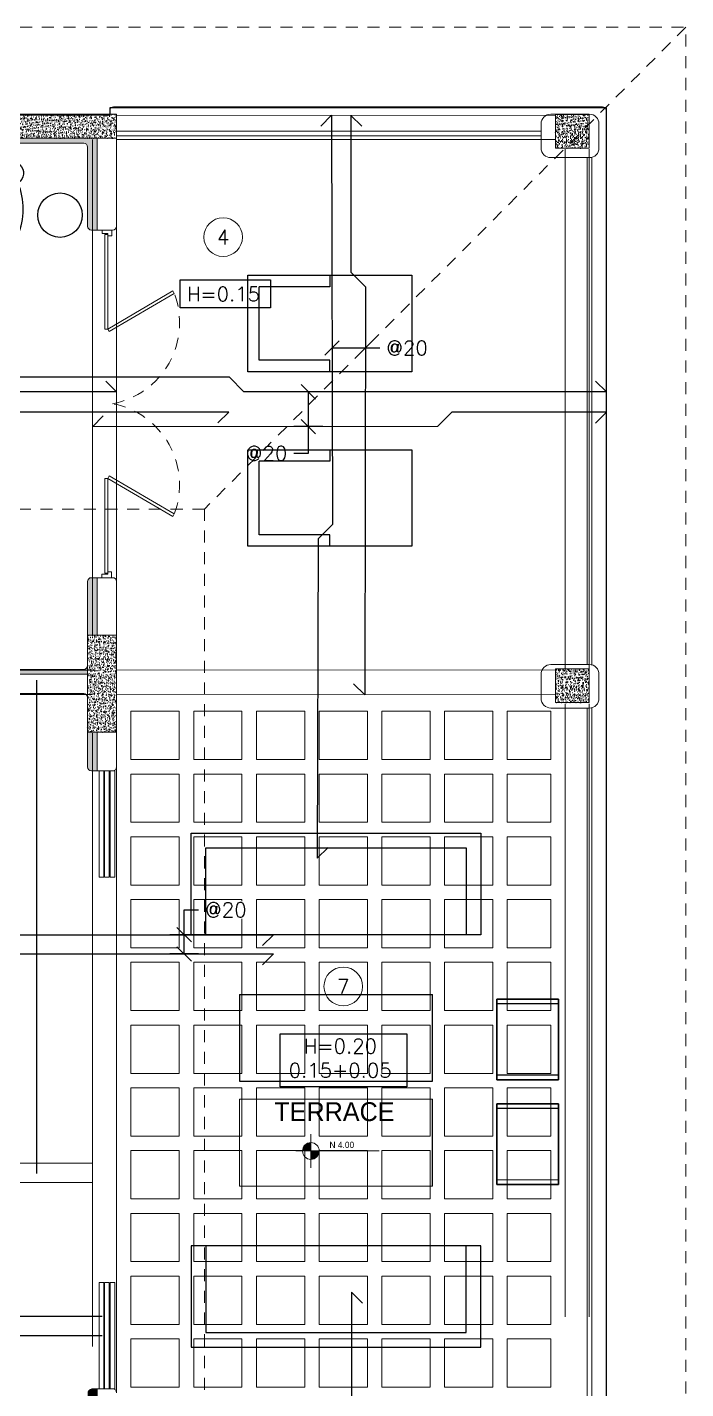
# Model space of a CAD drawing. Header units: metres. Extents: x -232 to 581, y 30 to 789.
# Drawn here: x 238.39 to 245.21, y 525.79 to 539.89 of the extents above; entities that cross this region are included whole.
import ezdxf
from ezdxf.enums import TextEntityAlignment as Align

# ---------------------------------------------------------------- set-up
doc = ezdxf.new("R2010")
doc.units = ezdxf.units.M
doc.linetypes.add('HIDDEN', pattern=[9.525, 6.35, -3.175])
doc.linetypes.add('HIDDEN2', pattern=[0.1875, 0.125, -0.0625])
for name, color, linetype, lineweight in [('0-S-GRID-IDEN', 1, 'Continuous', 9), ('01_Mobiliario', 19, 'Continuous', 0), ('A-DOOR', 35, 'Continuous', 5), ('A-WALL', 250, 'Continuous', 20), ('baños', 140, 'Continuous', 0), ('BOVEDILLA', 8, 'Continuous', 5), ('Columnas', 7, 'Continuous', 18), ('muros bajitos', 252, 'Continuous', 5), ('textos', 7, 'Continuous', 0), ('VIGAS', 1, 'HIDDEN', 15)]:
    doc.layers.add(name, color=color, linetype=linetype, lineweight=lineweight)
for name, color, linetype in [('ACERO', 5, 'Continuous'), ('BP', 3, 'Continuous'), ('DIMTEXTO', 4, 'Continuous'), ('HATCH', 8, 'Continuous'), ('MOBILIARIOS', 252, 'Continuous')]:
    doc.layers.add(name, color=color, linetype=linetype)
doc.layers.add('PISO', color=7, linetype='Continuous', lineweight=5, true_color=0xe6e6e6)
doc.layers.add('Techos 1', color=7, linetype='HIDDEN2', lineweight=9, true_color=0x42391a)
doc.layers.add('RELLENO SECCION', color=8, linetype='Continuous', lineweight=0, transparency=0.4)
doc.styles.add('ESC100-2mm', font='arial.ttf', dxfattribs={"height": 0.15})
doc.styles.add('SMPLEX', font='simplex.shx')
doc.styles.get("Standard").update_dxf_attribs({"font": 'arial.ttf'})
pattern_1 = [(50, (114.33107, 55.238796), (0.058299094, -0.005100507), [0.006096, -0.067056]), (355, (114.33107, 55.238796), (-0.011277895, 0.06113819), [0.0048768, -0.053644987]), (100.451445, (114.33593, 55.23837), (0.0470212, 0.05603768), [0.005180803, -0.056988878]), (46.1842, (114.33107, 55.25505), (0.086745293, -0.013453545), [0.009144, -0.100584]), (96.63556, (114.3383, 55.25393), (0.07596932, 0.07917636), [0.00777121, -0.085483395]), (351.18415, (114.33107, 55.25505), (0.07596932, 0.07917636), [0.00731519, -0.080467114]), (21, (114.3392, 55.25099), (0.048516605, -0.032724863), [0.006096, -0.067056]), (326, (114.3392, 55.25099), (0.01977665, 0.05894015), [0.0048768, -0.0536448]), (71.451445, (114.34324, 55.24826), (0.068293254, 0.026215286), [0.005180803, -0.05698878]), (37.5, (114.331071, 55.238796), (0.000988353, 0.0270576124), [0, -0.05299456, 0, -0.0544576, 0, -0.053848]), (7.5, (114.33107, 55.238796), (0.021382292, 0.032057784), [0, -0.03104896, 0, -0.05177536, 0, -0.0205232]), (327.5, (114.312946, 55.238796), (0.0433889905, -0.001833198), [0, -0.02032, 0, -0.0633984, 0, -0.0841248]), (317.5, (114.304818, 55.238796), (0.047401338, 0.008136477), [0, -0.026416, 0, -0.04210304, 0, -0.0597408])]

# ---------------------------------------------------------------- blocks, each defined once
blk = doc.blocks.new('_Oblique')
at = {"color": 0, "linetype": 'ByBlock', "lineweight": -2}
blk.add_line((-0.5, -0.5), (0.5, 0.5), dxfattribs=at)
blk = doc.blocks.new('*U241')
at = {"layer": 'BOVEDILLA'}
blk.add_lwpolyline([(-0.25, -0.25), (0.25, -0.25), (0.25, 0.25), (-0.25, 0.25)], close=True, dxfattribs=at)
blk = doc.blocks.new('*U243')
at = {"layer": 'BOVEDILLA'}
blk.add_lwpolyline([(-0.225, 0.25), (0.225, 0.25), (0.225, -0.25), (-0.225, -0.25)], close=True, dxfattribs=at)
blk = doc.blocks.new('planta de entrepiso 20.03')
at = {"layer": '0-S-GRID-IDEN', "color": 18, "true_color": 0x000000}
for centre in [(48.447, -21.29), (49.692, -29.05)]:
    blk.add_circle(centre, 0.2, dxfattribs=at)
at = {"layer": 'ACERO', "color": 18, "true_color": 0x000000}
for p, q in [((49.458, -20.14), (49.571, -20.028)), ((49.571, -20.028), (49.582, -24.266)), ((49.883, -20.142), (49.771, -20.029)), ((49.771, -20.029), (49.772, -21.654)), ((49.772, -21.654), (49.922, -21.804)), ((49.922, -21.804), (49.914, -26.029)), ((48.512, -22.741), (45.958, -22.741)), ((47.23, -22.782), (47.342, -22.892)), ((48.662, -22.891), (48.512, -22.741)), ((52.306, -22.783), (52.419, -22.893)), ((47.342, -22.892), (43.39, -22.89)), ((52.419, -22.893), (48.662, -22.891)), ((48.506, -23.102), (45.954, -23.102)), ((48.393, -23.215), (48.506, -23.102)), ((50.818, -23.103), (50.668, -23.253)), ((52.419, -23.103), (50.818, -23.103)), ((52.306, -23.216), (52.419, -23.103)), ((47.092, -23.254), (47.204, -23.141)), ((50.668, -23.253), (47.092, -23.254)), ((49.582, -24.266), (49.431, -24.416)), ((49.431, -24.416), (49.423, -27.722)), ((46.516, -30.986), (46.516, -25.878)), ((49.914, -26.029), (49.798, -25.916)), ((49.423, -27.722), (49.535, -27.61)), ((46.141, -28.514), (48.968, -28.514)), ((48.968, -28.514), (48.855, -28.627)), ((46.141, -28.714), (48.968, -28.714)), ((48.968, -28.714), (48.855, -28.827)), ((49.89, -32.329), (49.778, -32.216)), ((49.778, -32.216), (49.779, -35.646)), ((40.919, -32.465), (47.195, -32.465)), ((40.919, -32.665), (47.195, -32.665))]:
    blk.add_line(p, q, dxfattribs=at)
at = {"layer": 'BP', "color": 18, "ltscale": 0.2, "true_color": 0x000000}
for p, q in [((52.419, -19.951), (47.272, -19.951)), ((47.272, -19.951), (47.272, -20.028)), ((52.419, -40.017), (52.419, -19.951)), ((47.272, -20.028), (37.774, -20.028))]:
    blk.add_line(p, q, dxfattribs=at)
at = {"layer": 'DIMTEXTO', "color": 18, "true_color": 0x000000}
for p, q in [((48.001, -21.731), (48.937, -21.731)), ((48.001, -22.022), (48.001, -21.731)), ((48.937, -21.731), (48.937, -22.022)), ((48.937, -22.022), (48.001, -22.022)), ((49.576, -22.326), (49.576, -22.588)), ((49.921, -22.322), (49.921, -22.588)), ((49.576, -22.438), (49.921, -22.438)), ((49.921, -22.438), (50.071, -22.438)), ((49.479, -22.892), (49.179, -22.892)), ((49.329, -22.892), (49.329, -23.253)), ((49.479, -23.253), (49.179, -23.253)), ((49.329, -23.253), (49.329, -23.53)), ((49.329, -23.53), (49.179, -23.53)), ((48.043, -28.514), (48.043, -28.257)), ((48.043, -28.257), (48.193, -28.257)), ((48.193, -28.514), (47.893, -28.514)), ((48.043, -28.714), (48.043, -28.514)), ((48.193, -28.714), (47.893, -28.714)), ((49.038, -29.54), (50.352, -29.54)), ((49.038, -30.088), (49.038, -29.54)), ((50.352, -29.54), (50.352, -30.088)), ((50.352, -30.088), (49.038, -30.088))]:
    blk.add_line(p, q, dxfattribs=at)
at = {"layer": 'VIGAS', "color": 18, "true_color": 0x000000}
for p, q in [((47.342, -20.028), (51.892, -20.03)), ((47.092, -20.278), (47.092, -25.423)), ((47.342, -20.278), (47.342, -25.423)), ((47.342, -20.278), (51.892, -20.28)), ((51.992, -20.38), (51.992, -25.772)), ((52.242, -20.38), (52.242, -25.772)), ((41.892, -25.778), (47.092, -25.775)), ((47.342, -25.775), (51.892, -25.772)), ((41.892, -26.028), (47.092, -26.025)), ((47.342, -26.025), (51.892, -26.022)), ((51.992, -26.122), (51.992, -33.927)), ((52.242, -26.122), (52.242, -33.927)), ((47.092, -26.427), (47.092, -33.392)), ((47.342, -26.427), (47.342, -33.392)), ((41.042, -30.88), (47.092, -30.88)), ((41.042, -31.08), (47.092, -31.08))]:
    blk.add_line(p, q, dxfattribs=at)
at = {"layer": 'BOVEDILLA', "color": 18, "linetype": 'ByBlock', "lineweight": -2, "true_color": 0x000000, "transparency": 16777216}
for name, p in [('*U241', (47.742, -26.45)), ('*U241', (48.392, -26.45)), ('*U241', (49.042, -26.45)), ('*U241', (49.692, -26.45)), ('*U241', (50.342, -26.45)), ('*U241', (50.992, -26.45)), ('*U243', (51.617, -26.45)), ('*U241', (47.742, -27.1)), ('*U241', (48.392, -27.1)), ('*U241', (49.042, -27.1)), ('*U241', (49.692, -27.1)), ('*U241', (50.342, -27.1)), ('*U241', (50.992, -27.1)), ('*U243', (51.617, -27.1)), ('*U241', (47.742, -27.75)), ('*U241', (48.392, -27.75)), ('*U241', (49.042, -27.75)), ('*U241', (49.692, -27.75)), ('*U241', (50.342, -27.75)), ('*U241', (50.992, -27.75)), ('*U243', (51.617, -27.75)), ('*U241', (47.742, -28.4)), ('*U241', (48.392, -28.4)), ('*U241', (49.042, -28.4)), ('*U241', (49.692, -28.4)), ('*U241', (50.342, -28.4)), ('*U241', (50.992, -28.4)), ('*U243', (51.617, -28.4)), ('*U241', (47.742, -29.05)), ('*U241', (48.392, -29.05)), ('*U241', (49.042, -29.05)), ('*U241', (49.692, -29.05)), ('*U241', (50.342, -29.05)), ('*U241', (50.992, -29.05)), ('*U243', (51.617, -29.05)), ('*U241', (47.742, -29.7)), ('*U241', (48.392, -29.7)), ('*U241', (49.042, -29.7)), ('*U241', (49.692, -29.7)), ('*U241', (50.342, -29.7)), ('*U241', (50.992, -29.7)), ('*U243', (51.617, -29.7)), ('*U241', (47.742, -30.35)), ('*U241', (48.392, -30.35)), ('*U241', (49.042, -30.35)), ('*U241', (49.692, -30.35)), ('*U241', (50.342, -30.35)), ('*U241', (50.992, -30.35)), ('*U243', (51.617, -30.35)), ('*U241', (47.742, -31)), ('*U241', (48.392, -31)), ('*U241', (49.042, -31)), ('*U241', (49.692, -31)), ('*U241', (50.342, -31)), ('*U241', (50.992, -31)), ('*U243', (51.617, -31)), ('*U241', (47.742, -31.65)), ('*U241', (48.392, -31.65)), ('*U241', (49.042, -31.65)), ('*U241', (49.692, -31.65)), ('*U241', (50.342, -31.65)), ('*U241', (50.992, -31.65)), ('*U243', (51.617, -31.65)), ('*U241', (47.742, -32.3)), ('*U241', (48.392, -32.3)), ('*U241', (49.042, -32.3)), ('*U241', (49.692, -32.3)), ('*U241', (50.342, -32.3)), ('*U241', (50.992, -32.3)), ('*U243', (51.617, -32.3)), ('*U241', (47.742, -32.95)), ('*U241', (48.392, -32.95)), ('*U241', (49.042, -32.95)), ('*U241', (49.692, -32.95)), ('*U241', (50.342, -32.95)), ('*U241', (50.992, -32.95)), ('*U243', (51.617, -32.95))]:
    blk.add_blockref(name, p, dxfattribs=at)
at = {"layer": 'DIMTEXTO', "color": 18, "true_color": 0x000000, "xscale": 0.15, "yscale": 0.15, "zscale": 0.15}
for p, rotation in [((49.576, -22.438), 180), ((49.329, -22.892), 90), ((49.329, -23.253), 270), ((48.043, -28.514), 90), ((48.043, -28.714), 270)]:
    blk.add_blockref('_Oblique', p, dxfattribs=dict(at, rotation=rotation))
blk.add_blockref('_Oblique', (49.921, -22.438), dxfattribs=at)
at = {"layer": 'DIMTEXTO', "color": 18, "true_color": 0x000000, "style": 'SMPLEX'}
for s, p in [('4', (48.447, -21.29)), ('7', (49.692, -29.05))]:
    blk.add_text(s, height=0.15, dxfattribs=at).set_placement(p, align=Align.MIDDLE_CENTER)
for s, p in [('H=0.15', (48.071, -21.955)), ('H=0.20', (49.283, -29.743)), ('0.15+0.05', (49.126, -29.993))]:
    blk.add_text(s, height=0.15, rotation=0, dxfattribs=at).set_placement(p)
at = {"layer": 'DIMTEXTO', "color": 18, "true_color": 0x000000, "char_height": 0.15, "attachment_point": 5, "style": 'SMPLEX', "bg_fill": 3, "box_fill_scale": 1.1, "bg_fill_color": 256, "bg_fill_true_color": 13158600, "bg_fill_transparency": 0}
for insert in [(50.353, -22.438), (48.897, -23.53), (48.475, -28.257)]:
    blk.add_mtext('\\A1;@20', dxfattribs=dict(at, insert=insert))
blk = doc.blocks.new('A$Ca77e88c0')
at = {"layer": 'MOBILIARIOS', "linetype": 'Continuous'}
for p, q in [((0, 1.346), (0.243, 0.761)), ((0.243, 0.76), (0, 1.346))]:
    blk.add_line(p, q, dxfattribs=at)
for points in [[(1.008, 1.422, 0.103931), (0.857, 1.635, 0.481643), (0.668, 1.624, 0.047693), (0.654, 1.599, 0.047693)], [(1.008, 1.422, -0.103931), (1.053, 1.163, -0.481643), (0.912, 1.038, -0.047693), (0.884, 1.046, -0.047693)]]:
    blk.add_lwpolyline(points, format="xyb", dxfattribs=at)
blk.add_circle((0.849, 0.5), 0.23, dxfattribs=at)
for centre, radius, start, end in [((0.521, 0.874), 0.736, 79.5964, 123.1415), ((0.612, 0.667), 0.901, 88.3763, 121.4796), ((0.612, 0.667), 0.901, 88.3763, 121.4796), ((0.858, 1.457), 0.248, 153.2165, 169.9182), ((0.858, 1.457), 0.248, 153.2165, 169.9182), ((0.643, 1.585), 0.0175, 250.4542, 52.0587), ((0.643, 1.585), 0.0175, 250.4542, 52.0587), ((0.462, 1.187), 0.549, 23.3314, 53.5948), ((0.462, 1.187), 0.549, 23.3314, 53.5948), ((0.482, 0.53), 0.979, 111.4631, 116.5118), ((0.142, 1.468), 0.0325, 136.3787, 235.7351), ((0.142, 1.468), 0.0325, 235.6979, 268.7539), ((0.587, 0.249), 1.279, 88.4542, 107.9351), ((0.587, 0.249), 1.279, 88.4542, 107.9351), ((1.028, 1.543), 0.416, 185.8786, 223.4033), ((1.028, 1.543), 0.416, 185.8786, 223.4033), ((0.1, 1.319), 0.103, 121.9514, 165.0616), ((1.108, 1.351), 0.416, 181.7665, 219.2912), ((0.456, 1.2), 0.549, 351.575, 21.8384), ((0.456, 1.2), 0.549, 351.575, 21.8384), ((0.194, 1.672), 0.901, 283.6902, 316.7935), ((0.194, 1.672), 0.901, 283.6902, 316.7935), ((0.277, 1.462), 0.736, 282.0283, 325.5734), ((-0.121, 1.949), 1.279, 297.2347, 316.7156), ((-0.121, 1.949), 1.279, 297.2347, 316.7156), ((0.927, 1.291), 0.248, 235.2516, 251.9533), ((0.927, 1.291), 0.248, 235.2516, 251.9533), ((0.867, 1.048), 0.0175, 353.1111, 154.7156), ((0.867, 1.048), 0.0175, 353.1111, 154.7156), ((0.295, 0.849), 0.103, 240.0914, 283.2016), ((0.005, 1.677), 0.979, 288.6412, 293.6898), ((0.431, 0.774), 0.0325, 169.4347, 268.7911), ((0.431, 0.774), 0.0325, 136.3787, 169.4347), ((0.431, 0.774), 0.0325, 136.3787, 169.4347)]:
    blk.add_arc(centre, radius, start, end, dxfattribs=at)
blk = doc.blocks.new('A$C2f9b60d5')
at = {"layer": 'A-DOOR'}
for p, q in [((0, 0.101), (0.06, 0.101)), ((0, 0.101), (0, 0.001)), ((0.035, 0.001), (0, 0.001)), ((0.035, 0.061), (0.035, 0.001)), ((0.06, 0.061), (0.035, 0.061)), ((0.06, 0.061), (0.06, 0.101)), ((3.6, 0.1), (3.54, 0.1)), ((3.54, 0.06), (3.54, 0.1)), ((3.54, 0.06), (3.565, 0.06)), ((3.565, 0.06), (3.565, 0)), ((3.565, 0), (3.6, 0)), ((3.6, 0.1), (3.6, 0))]:
    blk.add_line(p, q, dxfattribs=at)
for points in [[(0.631, 0.734), (1.025, 0.06), (1.051, 0.076), (0.658, 0.749)], [(2.966, 0.734), (2.572, 0.06), (2.546, 0.075), (2.94, 0.749)], [(0.045, 0.061), (1.025, 0.06), (1.025, 0.03), (0.045, 0.03)], [(3.552, 0.06), (2.572, 0.06), (2.572, 0.03), (3.552, 0.03)]]:
    blk.add_lwpolyline(points, close=True, dxfattribs=at)
at = {"layer": 'A-DOOR', "linetype": 'HIDDEN2'}
for centre, start, end in [((0.96, -0.049), 10.7613, 110.7488), ((2.637, -0.049), 69.2325, 169.2199)]:
    blk.add_arc(centre, 0.854, start, end, dxfattribs=at)
blk = doc.blocks.new('A$C89702949')
at = {"layer": 'HATCH'}
h = blk.add_hatch(dxfattribs=at)
h.set_pattern_fill('AR-CONC', color=256, scale=0.00032)
h.set_pattern_definition(pattern_1)
h.paths.add_polyline_path([(19.75, 19.989), (19.75, 19.739), (20.7, 19.739), (20.95, 19.739), (20.95, 19.989)])
h = blk.add_hatch(dxfattribs=at)
h.set_pattern_fill('AR-CONC', color=256, scale=0.00032)
h.set_pattern_definition(pattern_1)
h.paths.add_polyline_path([(25.5, 19.637), (25.85, 19.637), (25.85, 19.987), (25.5, 19.987)])
h = blk.add_hatch(dxfattribs=at)
h.set_pattern_fill('AR-CONC', color=256, scale=0.00032)
h.set_pattern_definition(pattern_1)
h.paths.add_polyline_path([(20.95, 13.59), (20.65, 13.59), (20.65, 14.594), (20.95, 14.594)])
h = blk.add_hatch(dxfattribs=at)
h.set_pattern_fill('AR-CONC', color=256, scale=0.00032)
h.set_pattern_definition(pattern_1)
h.paths.add_polyline_path([(25.5, 13.895), (25.85, 13.895), (25.85, 14.245), (25.5, 14.245)])
at = {"layer": 'Columnas'}
for points in [[(19.75, 19.989), (20.95, 19.989), (20.95, 19.739), (20.7, 19.739), (20.7, 19.739), (19.75, 19.739)], [(25.5, 19.637), (25.85, 19.637), (25.85, 19.987), (25.5, 19.987)], [(20.95, 13.59), (20.65, 13.59), (20.65, 14.594), (20.95, 14.594)], [(25.5, 13.895), (25.85, 13.895), (25.85, 14.245), (25.5, 14.245)]]:
    blk.add_lwpolyline(points, close=True, dxfattribs=at)
blk = doc.blocks.new('20.03.2026 LN 09 SEGUNDO NIVEL ARQ')
at = {"layer": 'RELLENO SECCION'}
h = blk.add_hatch(color=5, dxfattribs=at)
h.dxf.hatch_style = 1
edge = h.paths.add_edge_path()
edge.add_line((95.046, -42.749), (95.021, -42.749))
edge.add_line((95.021, -42.749), (95.021, -42.759))
edge.add_arc((95.061, -42.759), 0.04, 180, 270)
edge.add_line((95.061, -42.799), (95.906, -42.799))
edge.add_arc((95.906, -42.839), 0.04, 0, 90, ccw=False)
edge.add_line((95.946, -42.839), (95.946, -43.659))
edge.add_arc((95.986, -43.659), 0.04, 180, 270)
edge.add_line((95.986, -43.699), (96.046, -43.699))
edge.add_line((96.046, -43.699), (96.046, -42.749))
edge.add_line((96.046, -42.749), (95.996, -42.749))
edge.add_line((95.996, -42.749), (95.046, -42.749))
h = blk.add_hatch(color=5, dxfattribs=at)
h.dxf.hatch_style = 1
h.paths.add_polyline_path([(96.046, -47.299), (95.986, -47.299, 0.414214), (95.946, -47.339), (95.946, -47.894), (96.046, -47.894)])
h = blk.add_hatch(color=5, dxfattribs=at)
h.dxf.hatch_style = 1
h.paths.add_polyline_path([(95.946, -48.209, -0.414214), (95.906, -48.249), (95.021, -48.249), (95.021, -48.299), (95.946, -48.299)])
h.paths.add_polyline_path([(95.021, -48.249), (93.762, -48.249), (93.762, -48.299), (95.021, -48.299)])
h.paths.add_polyline_path([(93.762, -48.249), (91.821, -48.249), (91.821, -48.299), (93.762, -48.299)])
h.paths.add_polyline_path([(91.821, -48.249), (90.846, -48.249), (90.846, -48.299), (91.821, -48.299)])
h = blk.add_hatch(color=5, dxfattribs=at)
h.dxf.hatch_style = 1
h.paths.add_polyline_path([(96.046, -48.898), (95.946, -48.898), (95.946, -49.259, 0.414214), (95.986, -49.299), (96.046, -49.299)])
h = blk.add_hatch(color=5, dxfattribs=at)
h.dxf.hatch_style = 1
edge = h.paths.add_edge_path()
edge.add_line((96.046, -55.699), (95.986, -55.699))
edge.add_arc((95.986, -55.739), 0.04, 90, 180)
edge.add_line((95.946, -55.739), (95.946, -55.863))
edge.add_line((95.946, -55.863), (96.046, -55.863))
edge.add_line((96.046, -55.863), (96.046, -55.699))
at = {"layer": 'textos', "transparency": 33554534}
h = blk.add_hatch(color=5, dxfattribs=at)
h.dxf.hatch_style = 1
h.paths.add_polyline_path([(98.26, -53.149, 0.414214), (98.174, -53.236), (98.26, -53.236)])
h.paths.add_polyline_path([(98.347, -53.236), (98.26, -53.236), (98.26, -53.322, 0.414214)])
at = {"layer": '01_Mobiliario', "color": 5}
for p, q in [((97.52, -52.699), (99.52, -52.699)), ((97.52, -52.699), (97.52, -53.599)), ((97.52, -53.599), (99.52, -53.599))]:
    blk.add_line(p, q, dxfattribs=at)
at = {"layer": 'A-DOOR', "color": 5}
for points in [[(96.066, -49.299), (96.116, -49.299), (96.116, -50.399), (96.066, -50.399)], [(96.121, -49.299), (96.171, -49.299), (96.171, -50.399), (96.121, -50.399)], [(96.179, -49.299), (96.229, -49.299), (96.229, -50.399), (96.179, -50.399)], [(96.066, -55.699), (96.116, -55.699), (96.116, -54.599), (96.066, -54.599)], [(96.121, -55.699), (96.171, -55.699), (96.171, -54.599), (96.121, -54.599)], [(96.179, -55.699), (96.229, -55.699), (96.229, -54.599), (96.179, -54.599)]]:
    blk.add_lwpolyline(points, close=True, dxfattribs=at)
at = {"layer": 'A-WALL', "color": 5}
for p, q in [((95.061, -42.499), (96.206, -42.499)), ((95.061, -42.499), (96.206, -42.499)), ((96.246, -42.539), (96.246, -43.659)), ((95.946, -43.659), (95.946, -42.839)), ((96.046, -42.749), (96.046, -43.699)), ((95.986, -43.699), (96.206, -43.699)), ((96.206, -43.699), (96.086, -43.699)), ((96.116, -43.699), (96.176, -43.699)), ((95.946, -47.894), (95.946, -47.339)), ((95.986, -47.299), (96.206, -47.299)), ((96.046, -47.299), (96.046, -47.894)), ((96.086, -47.299), (96.206, -47.299)), ((96.246, -47.339), (96.246, -49.259)), ((90.846, -48.249), (95.906, -48.249)), ((90.846, -48.299), (95.946, -48.299)), ((89.986, -48.499), (95.906, -48.499)), ((95.946, -48.898), (95.946, -49.259)), ((96.046, -48.898), (96.046, -49.299)), ((95.986, -49.299), (96.206, -49.299)), ((96.046, -55.863), (96.046, -55.699))]:
    blk.add_line(p, q, dxfattribs=at)
at = {"layer": 'A-WALL', "color": 5, "transparency": 33554684}
for p, q in [((91.781, -42.799), (95.906, -42.799)), ((95.986, -55.699), (96.206, -55.699))]:
    blk.add_line(p, q, dxfattribs=at)
at = {"layer": 'A-WALL', "color": 5}
for points in [[(101.146, -42.499), (100.746, -42.499, 0.414214), (100.646, -42.599), (100.646, -42.849, 0.414214), (100.746, -42.949), (101.146, -42.949, 0.414214), (101.246, -42.849), (101.246, -42.599, 0.414214)], [(101.146, -48.199), (100.746, -48.199, 0.414214), (100.646, -48.299), (100.646, -48.549, 0.414214), (100.746, -48.649), (101.146, -48.649, 0.414214), (101.246, -48.549), (101.246, -48.299, 0.414214)]]:
    blk.add_lwpolyline(points, format="xyb", close=True, dxfattribs=at)
for centre, start, end in [((95.906, -42.839), 0, 90), ((95.986, -43.659), 180, 270), ((96.206, -43.659), 270, 0), ((95.986, -47.339), 90, 180), ((96.206, -47.339), 360, 90), ((95.906, -48.209), 270, 360), ((95.906, -48.539), 0, 90), ((95.986, -49.259), 180, 270), ((96.206, -49.259), 270, 360), ((96.206, -55.739), 0, 90)]:
    blk.add_arc(centre, 0.04, start, end, dxfattribs=at)
at = {"layer": 'MOBILIARIOS', "color": 5}
for p, q in [((97.606, -45.166), (97.606, -44.166)), ((97.606, -44.166), (99.306, -44.166)), ((98.456, -44.166), (98.456, -44.286)), ((99.306, -44.166), (99.306, -45.166)), ((97.726, -45.046), (97.726, -44.286)), ((98.456, -44.286), (97.726, -44.286)), ((98.456, -45.046), (97.726, -45.046)), ((98.456, -45.166), (98.456, -45.046)), ((99.306, -45.166), (97.606, -45.166)), ((97.606, -46.974), (97.606, -45.974)), ((97.606, -45.974), (99.306, -45.974)), ((97.726, -46.854), (97.726, -46.094)), ((98.456, -46.094), (97.726, -46.094)), ((98.456, -45.974), (98.456, -46.094)), ((99.306, -45.974), (99.306, -46.974)), ((98.456, -46.854), (97.726, -46.854)), ((98.456, -46.974), (98.456, -46.854)), ((99.306, -46.974), (97.606, -46.974)), ((97.02, -50.996), (97.02, -49.946)), ((97.02, -49.946), (100.02, -49.946)), ((100.02, -49.946), (100.02, -50.996)), ((97.17, -50.996), (97.17, -50.096)), ((97.17, -50.096), (99.87, -50.096)), ((99.87, -50.096), (99.87, -50.996)), ((100.02, -50.996), (97.02, -50.996)), ((97.52, -51.614), (99.52, -51.614)), ((97.52, -51.614), (97.52, -52.514)), ((99.52, -52.514), (99.52, -51.614)), ((100.826, -51.713), (100.185, -51.713)), ((100.186, -51.663), (100.186, -52.493)), ((100.826, -51.663), (100.186, -51.663)), ((100.186, -51.663), (100.186, -52.493)), ((100.826, -52.498), (100.826, -51.668)), ((100.826, -52.498), (100.826, -51.668)), ((100.186, -52.448), (100.826, -52.448)), ((97.52, -52.514), (99.52, -52.514)), ((100.186, -52.498), (100.826, -52.498)), ((99.52, -53.599), (99.52, -52.699)), ((100.826, -52.797), (100.185, -52.797)), ((100.826, -52.747), (100.186, -52.747)), ((100.186, -52.747), (100.186, -53.577)), ((100.826, -53.583), (100.826, -52.753)), ((100.186, -53.532), (100.826, -53.533)), ((100.186, -53.583), (100.826, -53.583)), ((100.02, -54.217), (97.02, -54.217)), ((97.02, -54.217), (97.02, -55.267)), ((97.17, -54.217), (97.17, -55.117)), ((99.87, -55.117), (99.87, -54.217)), ((100.02, -55.267), (100.02, -54.217)), ((97.17, -55.117), (99.87, -55.117)), ((97.02, -55.267), (100.02, -55.267))]:
    blk.add_line(p, q, dxfattribs=at)
for points in [[(100.186, -51.663), (100.826, -51.663), (100.826, -52.498), (100.186, -52.498)], [(100.186, -52.747), (100.826, -52.747), (100.826, -53.583), (100.186, -53.583)]]:
    blk.add_lwpolyline(points, close=True, dxfattribs=at)
at = {"layer": 'muros bajitos', "color": 5}
for p, q in [((100.646, -42.676), (96.246, -42.676)), ((100.646, -42.724), (96.246, -42.724)), ((101.123, -42.949), (101.123, -48.199)), ((101.173, -42.945), (101.173, -48.202)), ((101.123, -48.649), (101.123, -56.348)), ((101.173, -48.645), (101.173, -56.351))]:
    blk.add_line(p, q, dxfattribs=at)
at = {"layer": 'PISO', "color": 5}
for p, q in [((96.216, -42.422), (101.281, -42.422)), ((96.176, -42.499), (96.176, -42.462)), ((101.321, -42.462), (101.321, -62.535)), ((96.246, -43.659), (96.246, -47.339)), ((96.246, -49.259), (96.246, -55.739))]:
    blk.add_line(p, q, dxfattribs=at)
for centre, start, end in [((96.216, -42.462), 90, 180), ((101.281, -42.462), 0, 90)]:
    blk.add_arc(centre, 0.04, start, end, dxfattribs=at)
at = {"layer": 'Techos 1', "color": 5}
for p, q in [((74.096, -41.599), (102.146, -41.599)), ((102.146, -41.599), (97.157, -46.588)), ((102.146, -63.399), (102.146, -41.599))]:
    blk.add_line(p, q, dxfattribs=at)
blk.add_lwpolyline([(97.157, -46.588), (93.762, -46.588), (93.762, -58.409), (97.157, -58.409)], close=True, dxfattribs=at)
at = {"layer": 'textos', "color": 5}
for p, q in [((98.26, -53.062), (98.26, -53.41)), ((98.106, -53.236), (98.967, -53.236))]:
    blk.add_line(p, q, dxfattribs=at)
blk.add_circle((98.26, -53.236), 0.0865, dxfattribs=at)
at = {"color": 5}
blk.add_blockref('A$C89702949', (75.296, -62.488), dxfattribs=at)
at = {"color": 5, "rotation": 270}
blk.add_blockref('A$C2f9b60d5', (96.095, -43.699), dxfattribs=at)
at = {"layer": 'MOBILIARIOS', "color": 5, "rotation": 56.16031382123446}
blk.add_blockref('A$Ca77e88c0', (95.603, -44.528), dxfattribs=at)
at = {"layer": 'baños', "color": 5, "linetype": 'Continuous', "flags": 8}
for tag, p in [('MATERIAL', (83.781, -42.918, 0)), ('PRODUCT', (83.781, -42.918, 0)), ('TRADENAME', (83.781, -42.918, 0)), ('MODELNUMBER', (83.781, -42.918, 0)), ('MATERIAL', (84.956, -42.918, 0)), ('PRODUCT', (84.956, -42.918, 0)), ('TRADENAME', (84.956, -42.918, 0)), ('MODELNUMBER', (84.956, -42.918, 0))]:
    blk.add_attdef(tag, p, '', height=0.0000254, rotation=180.0001, dxfattribs=at)
at = {"layer": 'baños', "color": 5, "linetype": 'Continuous'}
for tag, p, rotation in [('MATERIAL', (85.891, -56.993), 180.0001), ('PRODUCT', (85.891, -56.993), 180.0001), ('TRADENAME', (85.891, -56.993), 180.0001), ('MODELNUMBER', (85.891, -56.993), 180.0001), ('MODELNUMBER', (86.601, -56.993), 179.9999), ('MATERIAL', (86.601, -56.993), 179.9999), ('PRODUCT', (86.601, -56.993), 179.9999), ('TRADENAME', (86.601, -56.993), 179.9999)]:
    blk.add_attdef(tag, p, '', height=0.0000254, rotation=rotation, dxfattribs=at)
at = {"layer": 'textos', "color": 5, "insert": (96.802, -52.929), "char_height": 0.195, "width": 3.40488, "attachment_point": 7}
blk.add_mtext('\\pxqc;{\\fChampagne & Limousines|b0|i0|c0|p34;TERRACE }', dxfattribs=at)
at = {"layer": 'textos', "color": 5, "insert": (98.453, -53.14), "char_height": 0.065, "attachment_point": 1, "style": 'ESC100-2mm'}
blk.add_mtext_dynamic_manual_height_columns('{\\Ftxt|c0;N 4.00}', width=2.21694, gutter_width=0.5, heights=[0], dxfattribs=at)

msp = doc.modelspace()

# ---------------------------------------------------------------- block references
at = {"layer": 'Columnas'}
msp.add_blockref('planta de entrepiso 20.03', (191.971, 559.011), dxfattribs=at)

# ---------------------------------------------------------------- next in the draw order: block references
at = {"color": 1}
msp.add_blockref('20.03.2026 LN 09 SEGUNDO NIVEL ARQ', (143.067, 581.493), dxfattribs=at)

doc.saveas('drawing.dxf')
